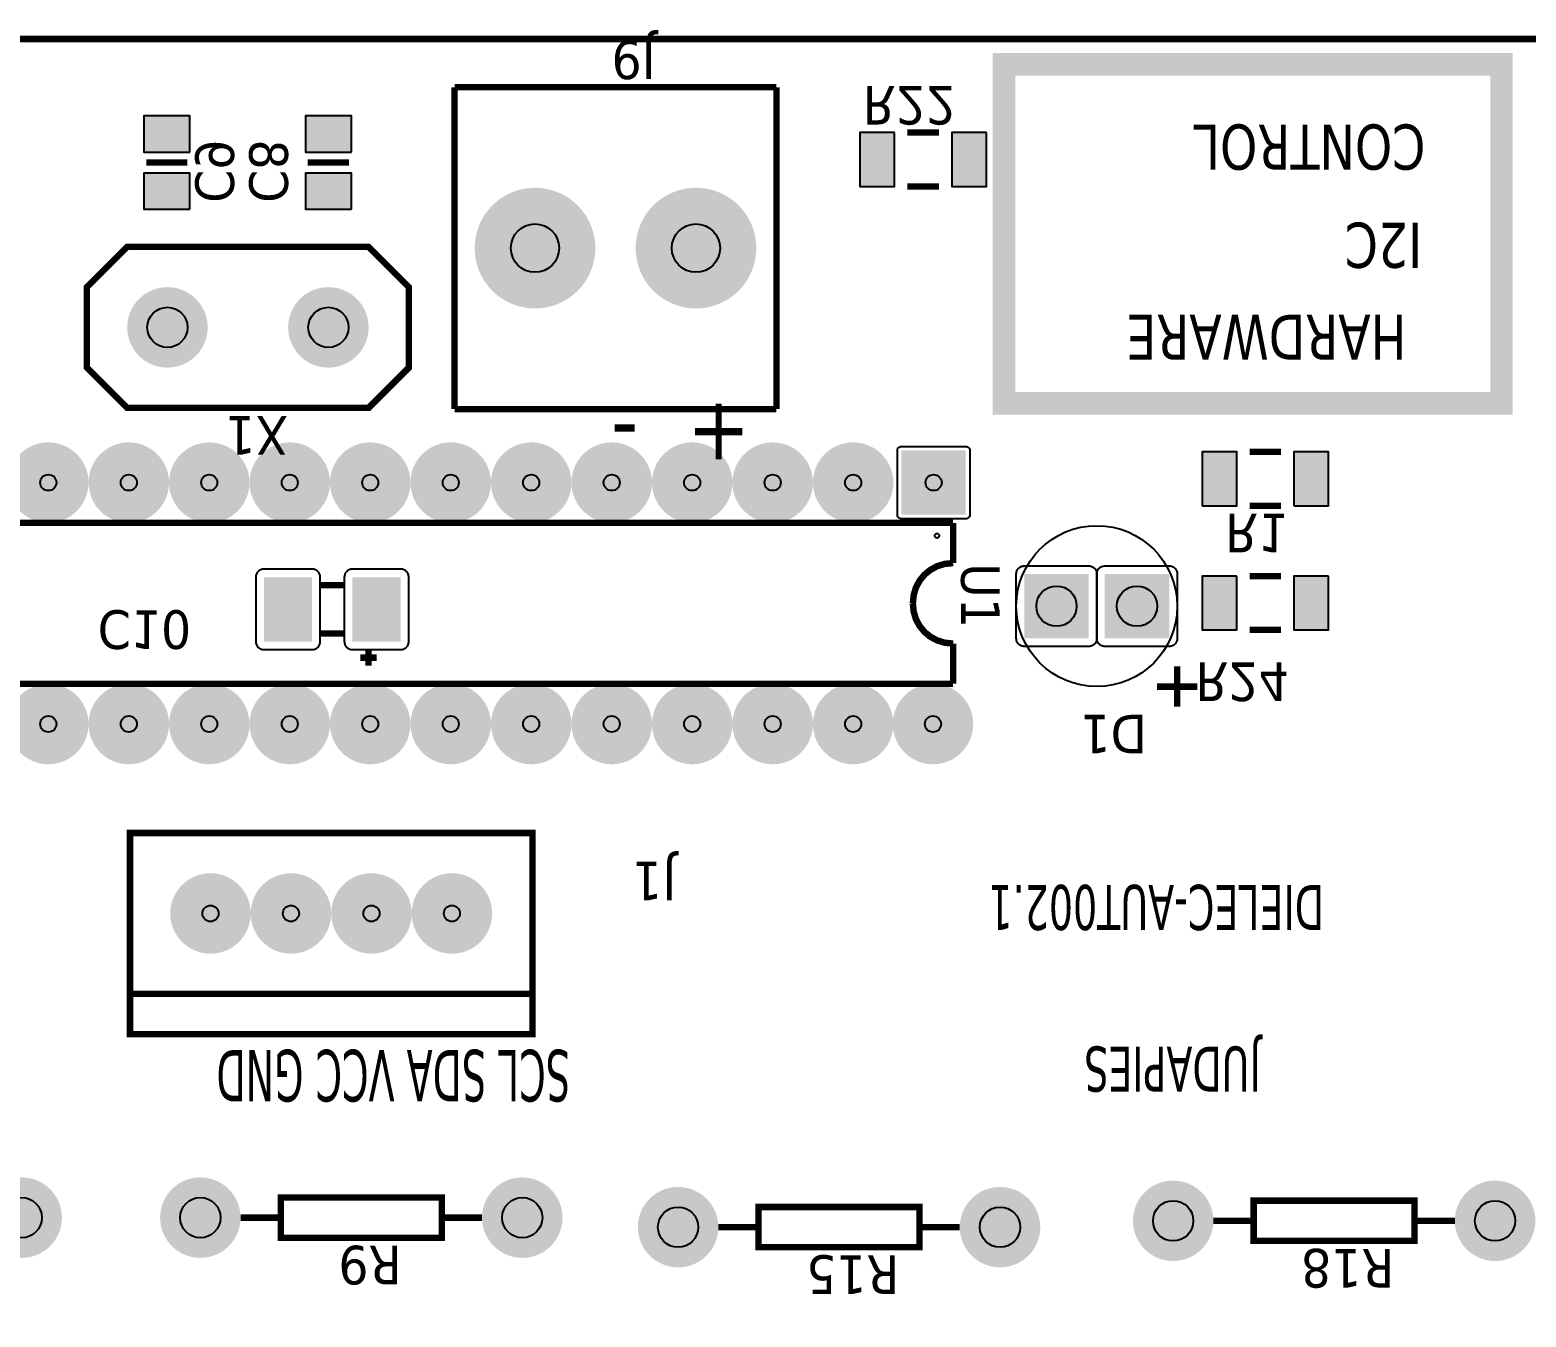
# Model space of a CAD drawing. Header units: millimetres. Extents: x 123.5 to 144.3, y 105.4 to 121.6.
# Drawn here: x 137.093 to 140.439, y 114.335 to 117.214 of the extents above; entities that cross this region are included whole.
import ezdxf

# ---------------------------------------------------------------- set-up
doc = ezdxf.new("R2010")
doc.units = ezdxf.units.MM
doc.layers.add('DESC', color=250, linetype='Continuous')
doc.styles.get("Standard").update_dxf_attribs({"font": 'tahoma.ttf'})

# ---------------------------------------------------------------- blocks, each defined once
blk = doc.blocks.new('RPAD')
blk.add_trace([(-0.5, -0.5), (-0.5, 0.5), (0.5, -0.5), (0.5, 0.5)])
blk = doc.blocks.new('EPAD')
at = {"const_width": 0.5}
blk.add_lwpolyline([(-0.25, 0, 1), (0.25, 0, 1)], format="xyb", close=True, dxfattribs=at)
blk = doc.blocks.new('tarjetavalvulas')
for points, const_width in [([(126.4425, 108.975), (130.6, 108.975), (130.6, 111.8372), (126.4425, 111.8372), (126.4425, 108.975)], 0.008), ([(126.4425, 108.975), (130.6, 108.975), (130.6, 111.8372), (126.4425, 111.8372), (126.4425, 108.975)], 0.008), ([(126.4425, 108.975), (130.6, 108.975), (130.6, 111.8372), (126.4425, 111.8372), (126.4425, 108.975)], 0.008), ([(127.6143, 110.4264), (127.8143, 110.4264), (127.8143, 110.4764), (127.6143, 110.4764), (127.6143, 110.4264)], 0.008), ([(127.6143, 110.4264), (127.8143, 110.4264), (127.8143, 110.4764), (127.6143, 110.4764), (127.6143, 110.4264)], 0.008), ([(127.6143, 110.4264), (127.8143, 110.4264), (127.8143, 110.4764), (127.6143, 110.4764), (127.6143, 110.4264)], 0.008), ([(126.9992, 110.4185), (127.1992, 110.4185), (127.1992, 110.4685), (126.9992, 110.4685), (126.9992, 110.4185)], 0.008), ([(126.9992, 110.4185), (127.1992, 110.4185), (127.1992, 110.4685), (126.9992, 110.4685), (126.9992, 110.4185)], 0.008), ([(126.9992, 110.4185), (127.1992, 110.4185), (127.1992, 110.4685), (126.9992, 110.4685), (126.9992, 110.4185)], 0.008), ([(128.2079, 110.4146), (128.4079, 110.4146), (128.4079, 110.4646), (128.2079, 110.4646), (128.2079, 110.4146)], 0.008), ([(128.2079, 110.4146), (128.4079, 110.4146), (128.4079, 110.4646), (128.2079, 110.4646), (128.2079, 110.4146)], 0.008), ([(128.2079, 110.4146), (128.4079, 110.4146), (128.4079, 110.4646), (128.2079, 110.4646), (128.2079, 110.4146)], 0.008), ([(126.9492, 110.4435), (126.9992, 110.4435)], 0.008), ([(126.9492, 110.4435), (126.9992, 110.4435)], 0.008), ([(126.9492, 110.4435), (126.9992, 110.4435)], 0.008), ([(127.1992, 110.4435), (127.2492, 110.4435)], 0.008), ([(127.1992, 110.4435), (127.2492, 110.4435)], 0.008), ([(127.1992, 110.4435), (127.2492, 110.4435)], 0.008), ([(127.5643, 110.4514), (127.6143, 110.4514)], 0.008), ([(127.5643, 110.4514), (127.6143, 110.4514)], 0.008), ([(127.5643, 110.4514), (127.6143, 110.4514)], 0.008), ([(127.8143, 110.4514), (127.8643, 110.4514)], 0.008), ([(127.8143, 110.4514), (127.8643, 110.4514)], 0.008), ([(127.8143, 110.4514), (127.8643, 110.4514)], 0.008), ([(128.1579, 110.4396), (128.2079, 110.4396)], 0.008), ([(128.1579, 110.4396), (128.2079, 110.4396)], 0.008), ([(128.1579, 110.4396), (128.2079, 110.4396)], 0.008), ([(128.4079, 110.4396), (128.4579, 110.4396)], 0.008), ([(128.4079, 110.4396), (128.4579, 110.4396)], 0.008), ([(128.4079, 110.4396), (128.4579, 110.4396)], 0.008), ([(128.0953, 109.9616), (128.5953, 109.9616), (128.5953, 110.2116), (128.0953, 110.2116), (128.0953, 109.9616)], 0.008), ([(128.0953, 109.9616), (128.5953, 109.9616), (128.5953, 110.2116), (128.0953, 110.2116), (128.0953, 109.9616)], 0.008), ([(128.0953, 109.9616), (128.5953, 109.9616), (128.5953, 110.2116), (128.0953, 110.2116), (128.0953, 109.9616)], 0.008), ([(128.0953, 110.1616), (128.5953, 110.1616)], 0.008), ([(128.0953, 110.1616), (128.5953, 110.1616)], 0.008), ([(128.0953, 110.1616), (128.5953, 110.1616)], 0.008), ([(127.2941, 109.8047), (127.2941, 109.7547)], 0.008), ([(127.2941, 109.8047), (127.2941, 109.7547)], 0.008), ([(127.2941, 109.8047), (127.2941, 109.7547)], 0.008), ([(127.2691, 109.7797), (127.3191, 109.7797)], 0.008), ([(127.2691, 109.7797), (127.3191, 109.7797)], 0.008), ([(127.2691, 109.7797), (127.3191, 109.7797)], 0.008), ([(127.5726, 109.5762), (128.9226, 109.5762), (128.9226, 109.7762), (127.5726, 109.7762)], 0.008), ([(127.5726, 109.7762), (127.5726, 109.7262)], 0.008), ([(127.5726, 109.5762), (128.9226, 109.5762), (128.9226, 109.7762), (127.5726, 109.7762)], 0.008), ([(127.5726, 109.7762), (127.5726, 109.7262)], 0.008), ([(127.5726, 109.5762), (128.9226, 109.5762), (128.9226, 109.7762), (127.5726, 109.7762)], 0.008), ([(127.5726, 109.7762), (127.5726, 109.7262)], 0.008), ([(128.299, 109.7537), (128.299, 109.7337)], 0.008), ([(128.299, 109.7537), (128.299, 109.7337)], 0.008), ([(128.299, 109.7537), (128.299, 109.7337)], 0.008), ([(128.309, 109.7437), (128.289, 109.7437)], 0.008), ([(128.309, 109.7437), (128.289, 109.7437)], 0.008), ([(128.309, 109.7437), (128.289, 109.7437)], 0.008), ([(127.5726, 109.7262), (127.5829, 109.7252), (127.5923, 109.7223), (127.6008, 109.7178), (127.6082, 109.7117), (127.6142, 109.7044), (127.6188, 109.6959), (127.6216, 109.6864), (127.6226, 109.6762)], 0.008), ([(127.5726, 109.7262), (127.5829, 109.7252), (127.5923, 109.7223), (127.6008, 109.7178), (127.6082, 109.7117), (127.6142, 109.7044), (127.6188, 109.6959), (127.6216, 109.6864), (127.6226, 109.6762)], 0.008), ([(127.5726, 109.7262), (127.5829, 109.7252), (127.5923, 109.7223), (127.6008, 109.7178), (127.6082, 109.7117), (127.6142, 109.7044), (127.6188, 109.6959), (127.6216, 109.6864), (127.6226, 109.6762)], 0.008), ([(128.359, 109.7137), (128.329, 109.7137)], 0.008), ([(128.359, 109.7137), (128.329, 109.7137)], 0.008), ([(128.359, 109.7137), (128.329, 109.7137)], 0.008), ([(127.165, 109.7093), (127.2043, 109.7093)], 0.00787), ([(127.165, 109.7093), (127.2043, 109.7093)], 0.00787), ([(127.165, 109.7093), (127.2043, 109.7093)], 0.00787), ([(127.5726, 109.6262), (127.5829, 109.6272), (127.5923, 109.63), (127.6008, 109.6346), (127.6082, 109.6406), (127.6142, 109.648), (127.6188, 109.6565), (127.6216, 109.666), (127.6226, 109.6762)], 0.008), ([(127.5726, 109.6262), (127.5829, 109.6272), (127.5923, 109.63), (127.6008, 109.6346), (127.6082, 109.6406), (127.6142, 109.648), (127.6188, 109.6565), (127.6216, 109.666), (127.6226, 109.6762)], 0.008), ([(127.5726, 109.6262), (127.5829, 109.6272), (127.5923, 109.63), (127.6008, 109.6346), (127.6082, 109.6406), (127.6142, 109.648), (127.6188, 109.6565), (127.6216, 109.666), (127.6226, 109.6762)], 0.008), ([(127.165, 109.6423), (127.2043, 109.6423)], 0.00787), ([(127.165, 109.6423), (127.2043, 109.6423)], 0.00787), ([(127.165, 109.6423), (127.2043, 109.6423)], 0.00787), ([(128.359, 109.6537), (128.329, 109.6537)], 0.008), ([(128.359, 109.6537), (128.329, 109.6537)], 0.008), ([(128.359, 109.6537), (128.329, 109.6537)], 0.008), ([(127.5726, 109.5762), (127.5726, 109.6262)], 0.008), ([(127.5726, 109.5762), (127.5726, 109.6262)], 0.008), ([(127.5726, 109.5762), (127.5726, 109.6262)], 0.008), ([(127.2043, 109.5549), (127.165, 109.5549)], 0.00787), ([(127.2043, 109.5549), (127.165, 109.5549)], 0.00787), ([(127.2043, 109.5549), (127.165, 109.5549)], 0.00787), ([(127.2043, 109.488), (127.165, 109.488)], 0.00787), ([(127.2043, 109.488), (127.165, 109.488)], 0.00787), ([(127.2043, 109.488), (127.165, 109.488)], 0.00787), ([(126.8913, 109.0065), (127.5094, 109.0065), (127.5094, 109.4278), (126.8913, 109.4278), (126.8913, 109.0065)], 0.028), ([(126.8913, 109.0065), (127.5094, 109.0065), (127.5094, 109.4278), (126.8913, 109.4278), (126.8913, 109.0065)], 0.028), ([(126.8913, 109.0065), (127.5094, 109.0065), (127.5094, 109.4278), (126.8913, 109.4278), (126.8913, 109.0065)], 0.028), ([(127.7921, 109.0348), (127.7921, 109.4348)], 0.008), ([(128.1921, 109.4348), (127.7921, 109.4348)], 0.008), ([(127.7921, 109.0348), (127.7921, 109.4348)], 0.008), ([(128.1921, 109.4348), (127.7921, 109.4348)], 0.008), ([(127.7921, 109.0348), (127.7921, 109.4348)], 0.008), ([(128.1921, 109.4348), (127.7921, 109.4348)], 0.008), ([(128.1921, 109.0348), (128.1921, 109.4348)], 0.008), ([(128.1921, 109.0348), (128.1921, 109.4348)], 0.008), ([(128.1921, 109.0348), (128.1921, 109.4348)], 0.008), ([(128.2988, 109.4333), (128.5988, 109.4333), (128.6488, 109.3833), (128.6488, 109.2833), (128.5988, 109.2333), (128.2988, 109.2333), (128.2488, 109.2833), (128.2488, 109.3833), (128.2988, 109.4333)], 0.008), ([(128.2988, 109.4333), (128.5988, 109.4333), (128.6488, 109.3833), (128.6488, 109.2833), (128.5988, 109.2333), (128.2988, 109.2333), (128.2488, 109.2833), (128.2488, 109.3833), (128.2988, 109.4333)], 0.008), ([(128.2988, 109.4333), (128.5988, 109.4333), (128.6488, 109.3833), (128.6488, 109.2833), (128.5988, 109.2333), (128.2988, 109.2333), (128.2488, 109.2833), (128.2488, 109.3833), (128.2988, 109.4333)], 0.008), ([(127.5902, 109.1581), (127.6295, 109.1581)], 0.00787), ([(127.5902, 109.1581), (127.6295, 109.1581)], 0.00787), ([(127.5902, 109.1581), (127.6295, 109.1581)], 0.00787), ([(128.3232, 109.1285), (128.3744, 109.1285)], 0.00787), ([(128.3232, 109.1285), (128.3744, 109.1285)], 0.00787), ([(128.3232, 109.1285), (128.3744, 109.1285)], 0.00787), ([(128.524, 109.1285), (128.5752, 109.1285)], 0.00787), ([(128.524, 109.1285), (128.5752, 109.1285)], 0.00787), ([(128.524, 109.1285), (128.5752, 109.1285)], 0.00787), ([(127.5902, 109.0911), (127.6295, 109.0911)], 0.00787), ([(127.5902, 109.0911), (127.6295, 109.0911)], 0.00787), ([(127.5902, 109.0911), (127.6295, 109.0911)], 0.00787), ([(128.1921, 109.0348), (127.7921, 109.0348)], 0.008), ([(128.1921, 109.0348), (127.7921, 109.0348)], 0.008), ([(128.1921, 109.0348), (127.7921, 109.0348)], 0.008)]:
    blk.add_lwpolyline(points, dxfattribs=dict(const_width=const_width))
for points in [[(127.3041, 109.7297), (127.3841, 109.7297), (127.3851, 109.7297), (127.3861, 109.7295), (127.3871, 109.7293), (127.388, 109.729), (127.3889, 109.7285), (127.3897, 109.728), (127.3905, 109.7275), (127.3912, 109.7268), (127.3918, 109.7261), (127.3924, 109.7254), (127.3929, 109.7245), (127.3933, 109.7237), (127.3937, 109.7227), (127.3939, 109.7218), (127.394, 109.7208), (127.3941, 109.7197), (127.3941, 109.6397), (127.394, 109.6387), (127.3939, 109.6377), (127.3937, 109.6367), (127.3933, 109.6358), (127.3929, 109.6349), (127.3924, 109.6341), (127.3918, 109.6333), (127.3912, 109.6326), (127.3905, 109.632), (127.3897, 109.6314), (127.3889, 109.6309), (127.388, 109.6305), (127.3871, 109.6302), (127.3861, 109.6299), (127.3851, 109.6298), (127.3841, 109.6297), (127.3041, 109.6297), (127.3031, 109.6298), (127.302, 109.6299), (127.3011, 109.6302), (127.3002, 109.6305), (127.2993, 109.6309), (127.2985, 109.6314), (127.2977, 109.632), (127.297, 109.6326), (127.2963, 109.6333), (127.2958, 109.6341), (127.2953, 109.6349), (127.2949, 109.6358), (127.2945, 109.6367), (127.2943, 109.6377), (127.2941, 109.6387), (127.2941, 109.6397), (127.2941, 109.7197), (127.2941, 109.7208), (127.2943, 109.7218), (127.2945, 109.7227), (127.2949, 109.7237), (127.2953, 109.7245), (127.2958, 109.7254), (127.2963, 109.7261), (127.297, 109.7268), (127.2977, 109.7275), (127.2985, 109.728), (127.2993, 109.7285), (127.3002, 109.729), (127.3011, 109.7293), (127.302, 109.7295), (127.3031, 109.7297), (127.3041, 109.7297)], [(127.4041, 109.7297), (127.4841, 109.7297), (127.4851, 109.7297), (127.4861, 109.7295), (127.4871, 109.7293), (127.488, 109.729), (127.4889, 109.7285), (127.4897, 109.728), (127.4905, 109.7275), (127.4912, 109.7268), (127.4918, 109.7261), (127.4924, 109.7254), (127.4929, 109.7245), (127.4933, 109.7237), (127.4937, 109.7227), (127.4939, 109.7218), (127.494, 109.7208), (127.4941, 109.7197), (127.4941, 109.6397), (127.494, 109.6387), (127.4939, 109.6377), (127.4937, 109.6367), (127.4933, 109.6358), (127.4929, 109.6349), (127.4924, 109.6341), (127.4918, 109.6333), (127.4912, 109.6326), (127.4905, 109.632), (127.4897, 109.6314), (127.4889, 109.6309), (127.488, 109.6305), (127.4871, 109.6302), (127.4861, 109.6299), (127.4851, 109.6298), (127.4841, 109.6297), (127.4041, 109.6297), (127.4031, 109.6298), (127.402, 109.6299), (127.4011, 109.6302), (127.4002, 109.6305), (127.3993, 109.6309), (127.3985, 109.6314), (127.3977, 109.632), (127.397, 109.6326), (127.3963, 109.6333), (127.3958, 109.6341), (127.3953, 109.6349), (127.3949, 109.6358), (127.3945, 109.6367), (127.3943, 109.6377), (127.3941, 109.6387), (127.3941, 109.6397), (127.3941, 109.7197), (127.3941, 109.7208), (127.3943, 109.7218), (127.3945, 109.7227), (127.3949, 109.7237), (127.3953, 109.7245), (127.3958, 109.7254), (127.3963, 109.7261), (127.397, 109.7268), (127.3977, 109.7275), (127.3985, 109.728), (127.3993, 109.7285), (127.4002, 109.729), (127.4011, 109.7293), (127.402, 109.7295), (127.4031, 109.7297), (127.4041, 109.7297)], [(128.319, 109.7337), (128.259, 109.7337), (128.2579, 109.7336), (128.2569, 109.7335), (128.256, 109.7332), (128.255, 109.7329), (128.2542, 109.7325), (128.2533, 109.732), (128.2526, 109.7314), (128.2519, 109.7308), (128.2512, 109.7301), (128.2507, 109.7293), (128.2502, 109.7285), (128.2497, 109.7276), (128.2494, 109.7267), (128.2492, 109.7257), (128.249, 109.7247), (128.249, 109.7237), (128.249, 109.6437), (128.249, 109.6426), (128.2492, 109.6416), (128.2494, 109.6407), (128.2497, 109.6397), (128.2502, 109.6389), (128.2507, 109.638), (128.2512, 109.6373), (128.2519, 109.6366), (128.2526, 109.6359), (128.2533, 109.6353), (128.2542, 109.6349), (128.255, 109.6344), (128.256, 109.6341), (128.2569, 109.6339), (128.2579, 109.6337), (128.259, 109.6337), (128.319, 109.6337), (128.32, 109.6337), (128.321, 109.6339), (128.322, 109.6341), (128.3229, 109.6344), (128.3238, 109.6349), (128.3246, 109.6353), (128.3254, 109.6359), (128.3261, 109.6366), (128.3267, 109.6373), (128.3273, 109.638), (128.3278, 109.6389), (128.3282, 109.6397), (128.3285, 109.6407), (128.3288, 109.6416), (128.3289, 109.6426), (128.329, 109.6437), (128.329, 109.7237), (128.3289, 109.7247), (128.3288, 109.7257), (128.3285, 109.7267), (128.3282, 109.7276), (128.3278, 109.7285), (128.3273, 109.7293), (128.3267, 109.7301), (128.3261, 109.7308), (128.3254, 109.7314), (128.3246, 109.732), (128.3238, 109.7325), (128.3229, 109.7329), (128.322, 109.7332), (128.321, 109.7335), (128.32, 109.7336), (128.319, 109.7337)], [(128.429, 109.7337), (128.369, 109.7337), (128.3679, 109.7336), (128.3669, 109.7335), (128.366, 109.7332), (128.365, 109.7329), (128.3642, 109.7325), (128.3633, 109.732), (128.3626, 109.7314), (128.3619, 109.7308), (128.3612, 109.7301), (128.3607, 109.7293), (128.3602, 109.7285), (128.3597, 109.7276), (128.3594, 109.7267), (128.3592, 109.7257), (128.359, 109.7247), (128.359, 109.7237), (128.359, 109.6437), (128.359, 109.6426), (128.3592, 109.6416), (128.3594, 109.6407), (128.3597, 109.6397), (128.3602, 109.6389), (128.3607, 109.638), (128.3612, 109.6373), (128.3619, 109.6366), (128.3626, 109.6359), (128.3633, 109.6353), (128.3642, 109.6349), (128.365, 109.6344), (128.366, 109.6341), (128.3669, 109.6339), (128.3679, 109.6337), (128.369, 109.6337), (128.429, 109.6337), (128.43, 109.6337), (128.431, 109.6339), (128.432, 109.6341), (128.4329, 109.6344), (128.4338, 109.6349), (128.4346, 109.6353), (128.4354, 109.6359), (128.4361, 109.6366), (128.4367, 109.6373), (128.4373, 109.638), (128.4378, 109.6389), (128.4382, 109.6397), (128.4385, 109.6407), (128.4388, 109.6416), (128.4389, 109.6426), (128.439, 109.6437), (128.439, 109.7237), (128.4389, 109.7247), (128.4388, 109.7257), (128.4385, 109.7267), (128.4382, 109.7276), (128.4378, 109.7285), (128.4373, 109.7293), (128.4367, 109.7301), (128.4361, 109.7308), (128.4354, 109.7314), (128.4346, 109.732), (128.4338, 109.7325), (128.4329, 109.7329), (128.432, 109.7332), (128.431, 109.7335), (128.43, 109.7336), (128.429, 109.7337)], [(127.1061, 109.6423), (127.1491, 109.6423), (127.1491, 109.7093), (127.1061, 109.7093), (127.1061, 109.6423)], [(127.2202, 109.6423), (127.2632, 109.6423), (127.2632, 109.7093), (127.2202, 109.7093), (127.2202, 109.6423)], [(127.5518, 109.4862), (127.5518, 109.5662), (127.5519, 109.5672), (127.5522, 109.5682), (127.5527, 109.569), (127.5533, 109.5697), (127.554, 109.5703), (127.5549, 109.5708), (127.5558, 109.5711), (127.5568, 109.5712), (127.6368, 109.5712), (127.6379, 109.5711), (127.6388, 109.5708), (127.6397, 109.5703), (127.6404, 109.5697), (127.641, 109.569), (127.6415, 109.5682), (127.6417, 109.5672), (127.6418, 109.5662), (127.6418, 109.4862), (127.6417, 109.4852), (127.6415, 109.4842), (127.641, 109.4834), (127.6404, 109.4826), (127.6397, 109.482), (127.6388, 109.4816), (127.6379, 109.4813), (127.6368, 109.4812), (127.5568, 109.4812), (127.5558, 109.4813), (127.5549, 109.4816), (127.554, 109.482), (127.5533, 109.4826), (127.5527, 109.4834), (127.5522, 109.4842), (127.5519, 109.4852), (127.5518, 109.4862)], [(127.1491, 109.555), (127.1061, 109.555), (127.1061, 109.488), (127.1491, 109.488), (127.1491, 109.555)], [(127.2632, 109.555), (127.2202, 109.555), (127.2202, 109.488), (127.2632, 109.488), (127.2632, 109.555)], [(128.3203, 109.1865), (128.3203, 109.1415), (128.3773, 109.1415), (128.3773, 109.1865), (128.3203, 109.1865)], [(128.5211, 109.1865), (128.5211, 109.1415), (128.5781, 109.1415), (128.5781, 109.1865), (128.5211, 109.1865)], [(127.5313, 109.0911), (127.5743, 109.0911), (127.5743, 109.1581), (127.5313, 109.1581), (127.5313, 109.0911)], [(127.6454, 109.0911), (127.6884, 109.0911), (127.6884, 109.1581), (127.6454, 109.1581), (127.6454, 109.0911)], [(128.3203, 109.1156), (128.3203, 109.0706), (128.3773, 109.0706), (128.3773, 109.1156), (128.3203, 109.1156)], [(128.5211, 109.1156), (128.5211, 109.0706), (128.5781, 109.0706), (128.5781, 109.1156), (128.5211, 109.1156)]]:
    blk.add_lwpolyline(points, close=True)
for centre, radius in [((126.8992, 110.4435), 0.025), ((127.2992, 110.4435), 0.025), ((127.5143, 110.4514), 0.025), ((127.9143, 110.4514), 0.025), ((128.1079, 110.4396), 0.025), ((128.5079, 110.4396), 0.025), ((128.7299, 110.4396), 0.025), ((128.1953, 110.0616), 0.01), ((128.2953, 110.0616), 0.01), ((128.3953, 110.0616), 0.01), ((128.4953, 110.0616), 0.01), ((127.5976, 109.8262), 0.01), ((127.6968, 109.8262), 0.01), ((127.7968, 109.8262), 0.01), ((127.8968, 109.8262), 0.01), ((127.9968, 109.8262), 0.01), ((128.0968, 109.8262), 0.01), ((128.1968, 109.8262), 0.01), ((128.2968, 109.8262), 0.01), ((128.3968, 109.8262), 0.01), ((128.4968, 109.8262), 0.01), ((128.5968, 109.8262), 0.01), ((128.6968, 109.8262), 0.01), ((127.3941, 109.6797), 0.1), ((127.3941, 109.6797), 0.1), ((127.3941, 109.6797), 0.1), ((127.3441, 109.6797), 0.025), ((127.4441, 109.6797), 0.025), ((127.3941, 109.6797), 0), ((127.3941, 109.6797), 0), ((127.3941, 109.6797), 0), ((127.5926, 109.5922), 0.00283), ((127.5926, 109.5922), 0.00283), ((127.5926, 109.5922), 0.00283), ((127.5968, 109.5262), 0.01), ((127.6968, 109.5262), 0.01), ((127.7968, 109.5262), 0.01), ((127.8968, 109.5262), 0.01), ((127.9968, 109.5262), 0.01), ((128.0968, 109.5262), 0.01), ((128.1968, 109.5262), 0.01), ((128.2968, 109.5262), 0.01), ((128.3968, 109.5262), 0.01), ((128.4968, 109.5262), 0.01), ((128.5968, 109.5262), 0.01), ((128.6968, 109.5262), 0.01), ((128.3488, 109.3333), 0.025), ((128.5488, 109.3333), 0.025), ((127.8921, 109.2348), 0.03), ((128.0921, 109.2348), 0.03)]:
    blk.add_circle(centre, radius)
for name, p, xscale, yscale in [('EPAD', (127.5143, 110.4514), 0.1, 0.1), ('EPAD', (127.9143, 110.4514), 0.1, 0.1), ('EPAD', (126.8992, 110.4435), 0.1, 0.1), ('EPAD', (126.8992, 110.4435), 0.08, 0.08), ('EPAD', (127.2992, 110.4435), 0.1, 0.1), ('EPAD', (127.2992, 110.4435), 0.08, 0.08), ('EPAD', (127.5143, 110.4514), 0.08, 0.08), ('EPAD', (127.9143, 110.4514), 0.08, 0.08), ('EPAD', (128.1079, 110.4396), 0.1, 0.1), ('EPAD', (128.1079, 110.4396), 0.08, 0.08), ('EPAD', (128.5079, 110.4396), 0.1, 0.1), ('EPAD', (128.5079, 110.4396), 0.08, 0.08), ('EPAD', (128.7299, 110.4396), 0.1, 0.1), ('EPAD', (128.7299, 110.4396), 0.08, 0.08), ('EPAD', (128.1953, 110.0616), 0.1, 0.1), ('EPAD', (128.2953, 110.0616), 0.1, 0.1), ('EPAD', (128.3953, 110.0616), 0.1, 0.1), ('EPAD', (128.4953, 110.0616), 0.1, 0.1), ('EPAD', (128.1953, 110.0616), 0.08, 0.08), ('EPAD', (128.2953, 110.0616), 0.08, 0.08), ('EPAD', (128.3953, 110.0616), 0.08, 0.08), ('EPAD', (128.4953, 110.0616), 0.08, 0.08), ('EPAD', (127.5976, 109.8262), 0.1, 0.1), ('EPAD', (127.5976, 109.8262), 0.08, 0.08), ('EPAD', (127.6968, 109.8262), 0.1, 0.1), ('EPAD', (127.6968, 109.8262), 0.08, 0.08), ('EPAD', (127.7968, 109.8262), 0.1, 0.1), ('EPAD', (127.7968, 109.8262), 0.08, 0.08), ('EPAD', (127.8968, 109.8262), 0.1, 0.1), ('EPAD', (127.8968, 109.8262), 0.08, 0.08), ('EPAD', (127.9968, 109.8262), 0.1, 0.1), ('EPAD', (127.9968, 109.8262), 0.08, 0.08), ('EPAD', (128.0968, 109.8262), 0.1, 0.1), ('EPAD', (128.0968, 109.8262), 0.08, 0.08), ('EPAD', (128.1968, 109.8262), 0.1, 0.1), ('EPAD', (128.1968, 109.8262), 0.08, 0.08), ('EPAD', (128.2968, 109.8262), 0.1, 0.1), ('EPAD', (128.2968, 109.8262), 0.08, 0.08), ('EPAD', (128.3968, 109.8262), 0.1, 0.1), ('EPAD', (128.3968, 109.8262), 0.08, 0.08), ('EPAD', (128.4968, 109.8262), 0.1, 0.1), ('EPAD', (128.4968, 109.8262), 0.08, 0.08), ('EPAD', (128.5968, 109.8262), 0.1, 0.1), ('EPAD', (128.5968, 109.8262), 0.08, 0.08), ('EPAD', (128.6968, 109.8262), 0.1, 0.1), ('EPAD', (128.6968, 109.8262), 0.08, 0.08), ('RPAD', (127.3441, 109.6797), 0.08, 0.08), ('RPAD', (127.4441, 109.6797), 0.08, 0.08), ('RPAD', (128.289, 109.6837), 0.06, 0.08), ('RPAD', (128.399, 109.6837), 0.06, 0.08), ('EPAD', (127.6968, 109.5262), 0.1, 0.1), ('EPAD', (127.7968, 109.5262), 0.1, 0.1), ('EPAD', (127.8968, 109.5262), 0.1, 0.1), ('EPAD', (127.9968, 109.5262), 0.1, 0.1), ('EPAD', (128.0968, 109.5262), 0.1, 0.1), ('EPAD', (128.1968, 109.5262), 0.1, 0.1), ('EPAD', (128.2968, 109.5262), 0.1, 0.1), ('EPAD', (128.3968, 109.5262), 0.1, 0.1), ('EPAD', (128.4968, 109.5262), 0.1, 0.1), ('EPAD', (128.5968, 109.5262), 0.1, 0.1), ('EPAD', (128.6968, 109.5262), 0.1, 0.1), ('RPAD', (127.1276, 109.5215), 0.043, 0.067), ('RPAD', (127.2417, 109.5215), 0.043, 0.067), ('EPAD', (127.6968, 109.5262), 0.08, 0.08), ('EPAD', (127.7968, 109.5262), 0.08, 0.08), ('EPAD', (127.8968, 109.5262), 0.08, 0.08), ('EPAD', (127.9968, 109.5262), 0.08, 0.08), ('EPAD', (128.0968, 109.5262), 0.08, 0.08), ('EPAD', (128.1968, 109.5262), 0.08, 0.08), ('EPAD', (128.2968, 109.5262), 0.08, 0.08), ('EPAD', (128.3968, 109.5262), 0.08, 0.08), ('EPAD', (128.4968, 109.5262), 0.08, 0.08), ('EPAD', (128.5968, 109.5262), 0.08, 0.08), ('EPAD', (128.6968, 109.5262), 0.08, 0.08), ('EPAD', (128.3488, 109.3333), 0.1, 0.1), ('EPAD', (128.5488, 109.3333), 0.1, 0.1), ('EPAD', (128.3488, 109.3333), 0.08, 0.08), ('EPAD', (128.5488, 109.3333), 0.08, 0.08), ('EPAD', (127.8921, 109.2348), 0.15, 0.15), ('EPAD', (128.0921, 109.2348), 0.15, 0.15), ('EPAD', (127.8921, 109.2348), 0.12, 0.12), ('EPAD', (128.0921, 109.2348), 0.12, 0.12)]:
    blk.add_blockref(name, p, dxfattribs=dict(xscale=xscale, yscale=yscale))
for p, xscale, yscale, rotation in [((127.1276, 109.6758), 0.043, 0.067, 180), ((127.2417, 109.6758), 0.043, 0.067, 180), ((127.5968, 109.5262), 0.08, 0.08, 90), ((128.3488, 109.164), 0.045, 0.057, 90), ((128.5496, 109.164), 0.045, 0.057, 90), ((127.5528, 109.1246), 0.043, 0.067, 180), ((127.6669, 109.1246), 0.043, 0.067, 180), ((128.3488, 109.0931), 0.045, 0.057, 90), ((128.5496, 109.0931), 0.045, 0.057, 90)]:
    blk.add_blockref('RPAD', p, dxfattribs=dict(xscale=xscale, yscale=yscale, rotation=rotation))
for s, height, width, p in [('R15', 0.048, 1.041667, (127.6393, 110.4864)), ('R15', 0.048, 1.041667, (127.6393, 110.4864)), ('R15', 0.048, 1.041667, (127.6393, 110.4864)), ('R18', 0.048, 1.041667, (127.0242, 110.4785)), ('R18', 0.048, 1.041667, (127.0242, 110.4785)), ('R18', 0.048, 1.041667, (127.0242, 110.4785)), ('R9', 0.048, 1.041667, (128.2579, 110.4746)), ('R9', 0.048, 1.041667, (128.2579, 110.4746)), ('R9', 0.048, 1.041667, (128.2579, 110.4746)), ('SCL SDA VCC GND', 0.064, 0.625, (128.0488, 110.2312)), ('SCL SDA VCC GND', 0.064, 0.625, (128.0488, 110.2312)), ('SCL SDA VCC GND', 0.064, 0.625, (128.0488, 110.2312)), ('JUDAPIES', 0.056, 0.714286, (127.1905, 110.227)), ('JUDAPIES', 0.056, 0.714286, (127.1905, 110.227)), ('JUDAPIES', 0.056, 0.714286, (127.1905, 110.227)), ('DIELEC-AUT002.1', 0.056, 0.714286, (127.1118, 110.0262)), ('DIELEC-AUT002.1', 0.056, 0.714286, (127.1118, 110.0262)), ('DIELEC-AUT002.1', 0.056, 0.714286, (127.1118, 110.0262)), ('J1', 0.048, 1.041667, (127.9165, 109.9972)), ('J1', 0.048, 1.041667, (127.9165, 109.9972)), ('J1', 0.048, 1.041667, (127.9165, 109.9972)), ('D1', 0.048, 1.041667, (127.3316, 109.8147)), ('D1', 0.048, 1.041667, (127.3316, 109.8147)), ('D1', 0.048, 1.041667, (127.3316, 109.8147)), ('X1', 0.048, 1.041667, (128.3988, 109.4433)), ('X1', 0.048, 1.041667, (128.3988, 109.4433)), ('X1', 0.048, 1.041667, (128.3988, 109.4433)), ('HARDWARE', 0.056, 0.892857, (127.0094, 109.3175)), ('HARDWARE', 0.056, 0.892857, (127.0094, 109.3175)), ('HARDWARE', 0.056, 0.892857, (127.0094, 109.3175)), ('I2C', 0.056, 0.892857, (126.9898, 109.2033)), ('I2C', 0.056, 0.892857, (126.9898, 109.2033)), ('I2C', 0.056, 0.892857, (126.9898, 109.2033)), ('CONTROL', 0.056, 0.892857, (126.9858, 109.0813)), ('CONTROL', 0.056, 0.892857, (126.9858, 109.0813)), ('CONTROL', 0.056, 0.892857, (126.9858, 109.0813)), ('J9', 0.048, 1.041667, (127.9421, 108.9768)), ('J9', 0.048, 1.041667, (127.9421, 108.9768)), ('J9', 0.048, 1.041667, (127.9421, 108.9768))]:
    blk.add_text(s, height=height, dxfattribs=dict(width=width)).set_placement(p)
at = {"text_generation_flag": 2, "width": 1.041667}
for s, p in [('R24', (127.2715, 109.7497)), ('R24', (127.2715, 109.7497)), ('R24', (127.2715, 109.7497)), ('C10', (128.6355, 109.6849)), ('C10', (128.6355, 109.6849)), ('C10', (128.6355, 109.6849)), ('R1', (127.2346, 109.5649)), ('R1', (127.2346, 109.5649)), ('R1', (127.2346, 109.5649)), ('R22', (127.6848, 109.0332)), ('R22', (127.6848, 109.0332)), ('R22', (127.6848, 109.0332))]:
    blk.add_text(s, height=0.048, dxfattribs=at).set_placement(p)
at = {"width": 1.041667}
blk.add_text('U1', height=0.048, rotation=90, dxfattribs=at).set_placement((127.5626, 109.6262))
blk.add_text('U1', height=0.048, rotation=90, dxfattribs=at).set_placement((127.5626, 109.6262))
blk.add_text('U1', height=0.048, rotation=90, dxfattribs=at).set_placement((127.5626, 109.6262))
blk.add_text('+  -', height=0.08).set_placement((127.8244, 109.4283))
blk.add_text('+  -', height=0.08).set_placement((127.8244, 109.4283))
blk.add_text('+  -', height=0.08).set_placement((127.8244, 109.4283))
at = {"text_generation_flag": 2, "width": 1.041667}
for s, p in [('C8', (128.4471, 109.1785)), ('C8', (128.4471, 109.1785)), ('C8', (128.4471, 109.1785)), ('C9', (128.5141, 109.1785)), ('C9', (128.5141, 109.1785)), ('C9', (128.5141, 109.1785))]:
    blk.add_text(s, height=0.048, rotation=90, dxfattribs=at).set_placement(p)

msp = doc.modelspace()

# ---------------------------------------------------------------- block references
at = {"layer": 'DESC', "xscale": 1.8, "yscale": 1.8, "zscale": 1.8, "rotation": 180}
msp.add_blockref('tarjetavalvulas', (368.7882, 313.3486), dxfattribs=at)

doc.saveas('drawing.dxf')
